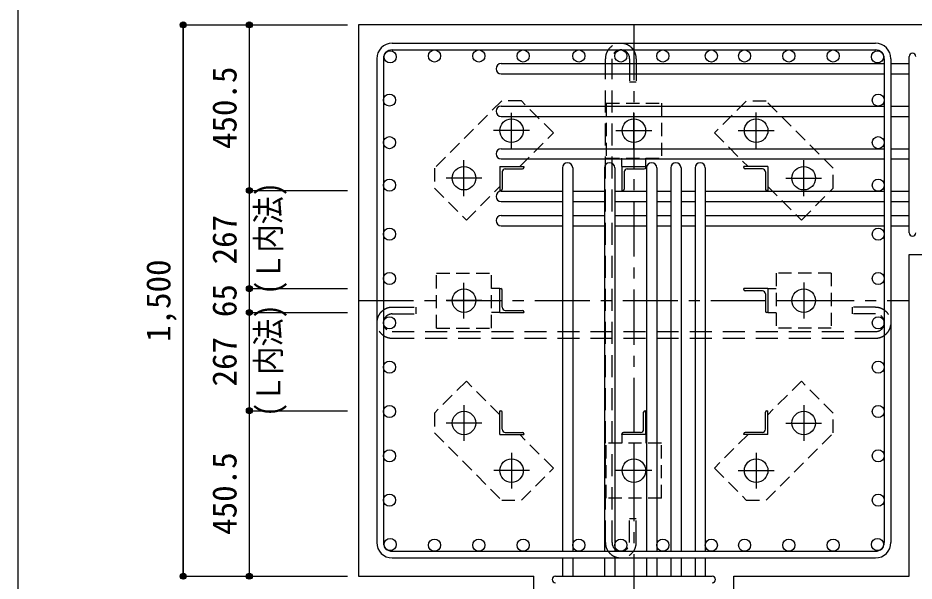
# Model space of a CAD drawing. Units: millimetres at full size, sheet at 1:30. Extents: x -5973 to 5954, y -4195 to 4201.
# Drawn here: x -5973 to -3533, y 1693 to 3225 of the extents above; entities that cross this region are included whole.
import ezdxf
from ezdxf.enums import TextEntityAlignment as Align

# ---------------------------------------------------------------- set-up
doc = ezdxf.new("R2010")
doc.units = ezdxf.units.MM
doc.header["$LTSCALE"] = 30
doc.header["$PDMODE"] = 32
doc.header["$PDSIZE"] = 15
for name, pattern in [('CHAIN1', [8, 5, -1, 1, -1]), ('DASHED1', [1.8, 1.2, -0.6]), ('DASHED2', [3, 2, -1])]:
    doc.linetypes.add(name, pattern=pattern)
for name, color, linetype in [('0-1_躯体線', 2, 'Continuous'), ('0-2_アンカーボルト', 4, 'CHAIN1'), ('0-3_立上り筋', 3, 'Continuous'), ('0-4_フープ筋', 7, 'Continuous'), ('0-5_基礎梁筋', 7, 'Continuous'), ('0-6_スタラップ筋', 7, 'Continuous'), ('0-7_文字', 4, 'Continuous'), ('0-9_プレート', 4, 'DASHED1'), ('0-A_アングル', 4, 'Continuous'), ('0-C', 7, 'DASHED2'), ('0-D_寸法', 4, 'Continuous'), ('F-0_枠', 6, 'Continuous')]:
    doc.layers.add(name, color=color, linetype=linetype)
doc.styles.add('ＭＳ ゴシック', font='')
doc.styles.get('ＭＳ ゴシック').set_extended_font_data('MS Gothic')

msp = doc.modelspace()

# ---------------------------------------------------------------- linework, layer by layer
at = {"layer": '0-1_躯体線'}
for p, q in [((-3145.8, 3206.03), (-5045.8, 3206.03)), ((-5045.8, 3206.03), (-5045.8, 1706.03)), ((-3545.8, 2581.53), (-3145.8, 2581.53)), ((-3545.8, 1706.03), (-3545.8, 2581.53)), ((-5045.8, 1706.03), (-4568.3, 1706.03)), ((-4568.3, 1306.03), (-4568.3, 1706.03)), ((-4023.3, 1306.03), (-4023.3, 1706.03)), ((-4023.3, 1706.03), (-3545.8, 1706.03))]:
    msp.add_line(p, q, dxfattribs=at)
at = {"layer": '0-2_アンカーボルト'}
for p, q in [((-4628.8, 2869.73), (-4628.8, 2967.23)), ((-4295.8, 2869.83), (-4295.8, 2967.33)), ((-3962.8, 2869.83), (-3962.8, 2967.33)), ((-4580.1, 2918.53), (-4677.6, 2918.53)), ((-4344.6, 2918.53), (-4247.1, 2918.53)), ((-4011.6, 2918.53), (-3914.1, 2918.53)), ((-4758.3, 2740.23), (-4758.3, 2837.73)), ((-3833.3, 2740.33), (-3833.3, 2837.83)), ((-4709.6, 2789.03), (-4807.1, 2789.03)), ((-3882.1, 2789.03), (-3784.6, 2789.03)), ((-4758.3, 2407.23), (-4758.3, 2504.73)), ((-3833.3, 2504.83), (-3833.3, 2407.33)), ((-4709.6, 2456.03), (-4807.1, 2456.03)), ((-3882, 2456.03), (-3784.5, 2456.03)), ((-4758.3, 2171.73), (-4758.3, 2074.23)), ((-3833.3, 2171.83), (-3833.3, 2074.33)), ((-4709.5, 2123.03), (-4807, 2123.03)), ((-3882, 2123.03), (-3784.5, 2123.03)), ((-4628.8, 2042.23), (-4628.8, 1944.73)), ((-4295.8, 2042.23), (-4295.8, 1944.73)), ((-3962.8, 2042.33), (-3962.8, 1944.83)), ((-4580, 1993.53), (-4677.5, 1993.53)), ((-4247, 1993.53), (-4344.5, 1993.53)), ((-4011.5, 1993.53), (-3914, 1993.53))]:
    msp.add_line(p, q, dxfattribs=at)
at = {"layer": '0-2_アンカーボルト', "color": 3, "linetype": 'Continuous'}
for centre in [(-4628.8, 2918.53), (-4295.8, 2918.53), (-3962.8, 2918.53), (-4758.3, 2789.03), (-3833.3, 2789.03), (-4758.3, 2456.03), (-3833.3, 2456.03), (-4758.3, 2123.03), (-3833.3, 2123.03), (-4628.8, 1993.53), (-4295.8, 1993.53), (-3962.8, 1993.53)]:
    msp.add_circle(centre, 32, dxfattribs=at)
at = {"layer": '0-3_立上り筋'}
for centre in [(-4959.1, 3119.33), (-4838.5, 3121.53), (-4717.9, 3121.53), (-4597.3, 3121.53), (-4445.8, 3121.53), (-4331.3, 3121.53), (-4216.8, 3121.53), (-4084.8, 3121.53), (-3994.3, 3121.53), (-3873.7, 3121.53), (-3753.1, 3121.53), (-3632.5, 3119.33), (-4961.3, 3001.57), (-3630.3, 3001.57), (-4961.3, 2885.8), (-3630.3, 2885.8), (-4961.3, 2770.03), (-3630.3, 2770.03), (-4961.3, 2636.93), (-3630.3, 2636.93), (-4961.3, 2516.33), (-3630.3, 2516.33), (-4961.3, 2395.73), (-3630.3, 2395.73), (-4961.3, 2275.13), (-3630.3, 2275.13), (-4961.3, 2154.53), (-3630.3, 2154.53), (-4961.3, 2033.93), (-3630.3, 2033.93), (-4961.3, 1913.33), (-3630.3, 1913.33), (-4959.1, 1792.73), (-4838.5, 1790.53), (-4717.9, 1790.53), (-4597.3, 1790.53), (-4445.8, 1790.53), (-4331.3, 1790.53), (-4216.8, 1790.53), (-4084.8, 1790.53), (-3994.3, 1790.53), (-3873.7, 1790.53), (-3753.1, 1790.53), (-3632.5, 1792.73)]:
    msp.add_circle(centre, 16.5, dxfattribs=at)
at = {"layer": '0-4_フープ筋'}
for p, q in [((-4953.8, 3156.03), (-3637.8, 3156.03)), ((-4953.8, 3138.03), (-3637.8, 3138.03)), ((-4995.8, 3114.03), (-4995.8, 1798.03)), ((-4977.8, 3114.03), (-4977.8, 1798.03)), ((-3613.8, 3114.03), (-3613.8, 1798.03)), ((-3595.8, 3114.03), (-3595.8, 1798.03)), ((-4953.8, 1774.03), (-3637.8, 1774.03)), ((-4953.8, 1756.03), (-3637.8, 1756.03))]:
    msp.add_line(p, q, dxfattribs=at)
for centre, radius, start, end in [((-4953.8, 3114.03), 42, 90, 180), ((-3637.8, 3114.03), 42, 0, 90), ((-4953.8, 3114.03), 24, 90, 180), ((-3637.8, 3114.03), 24, 0, 90), ((-4953.8, 1798.03), 42, 180, 270), ((-4953.8, 1798.03), 24, 180, 270), ((-3637.8, 1798.03), 42, 270, 0), ((-3637.8, 1798.03), 24, 270, 0)]:
    msp.add_arc(centre, radius, start, end, dxfattribs=at)
at = {"layer": '0-5_基礎梁筋'}
for p, q in [((-4656.8, 3100.83), (-3613.8, 3100.83)), ((-3595.8, 3100.83), (-3545.8, 3100.83)), ((-4656.8, 3072.83), (-3613.8, 3072.83)), ((-3595.8, 3072.83), (-3545.8, 3072.83)), ((-4656.8, 2985.07), (-3613.8, 2985.07)), ((-3595.8, 2985.07), (-3545.8, 2985.07)), ((-4656.8, 2957.07), (-3613.8, 2957.07)), ((-3595.8, 2957.07), (-3545.8, 2957.07)), ((-4656.8, 2869.3), (-3613.8, 2869.3)), ((-3595.8, 2869.3), (-3545.8, 2869.3)), ((-4656.8, 2841.3), (-3613.8, 2841.3)), ((-3595.8, 2841.3), (-3545.8, 2841.3)), ((-4490.3, 2817.03), (-4490.3, 1774.03)), ((-4462.3, 2817.03), (-4462.3, 1774.03)), ((-4375.8, 2817.03), (-4375.8, 1774.03)), ((-4347.8, 2817.03), (-4347.8, 1774.03)), ((-4261.3, 2817.03), (-4261.3, 1774.03)), ((-4233.3, 2817.03), (-4233.3, 1774.03)), ((-4195.3, 2817.03), (-4195.3, 1774.03)), ((-4167.3, 2817.03), (-4167.3, 1774.03)), ((-4129.3, 2817.03), (-4129.3, 1774.03)), ((-4101.3, 2817.03), (-4101.3, 1774.03)), ((-4656.8, 2753.53), (-4490.3, 2753.53)), ((-4462.3, 2753.53), (-4375.8, 2753.53)), ((-4347.8, 2753.53), (-4261.3, 2753.53)), ((-4233.3, 2753.53), (-4195.3, 2753.53)), ((-4167.3, 2753.53), (-4129.3, 2753.53)), ((-4101.3, 2753.53), (-3613.8, 2753.53)), ((-3595.8, 2753.53), (-3545.8, 2753.53)), ((-4656.8, 2725.53), (-4490.3, 2725.53)), ((-4462.3, 2725.53), (-4375.8, 2725.53)), ((-4347.8, 2725.53), (-4261.3, 2725.53)), ((-4233.3, 2725.53), (-4195.3, 2725.53)), ((-4167.3, 2725.53), (-4129.3, 2725.53)), ((-4101.3, 2725.53), (-3613.8, 2725.53)), ((-3595.8, 2725.53), (-3545.8, 2725.53)), ((-4656.8, 2687.53), (-4490.3, 2687.53)), ((-4462.3, 2687.53), (-4375.8, 2687.53)), ((-4347.8, 2687.53), (-4261.3, 2687.53)), ((-4233.3, 2687.53), (-4195.3, 2687.53)), ((-4167.3, 2687.53), (-4129.3, 2687.53)), ((-4101.3, 2687.53), (-3613.8, 2687.53)), ((-3595.8, 2687.53), (-3545.8, 2687.53)), ((-4656.8, 2659.53), (-4490.3, 2659.53)), ((-4462.3, 2659.53), (-4375.8, 2659.53)), ((-4347.8, 2659.53), (-4261.3, 2659.53)), ((-4233.3, 2659.53), (-4195.3, 2659.53)), ((-4167.3, 2659.53), (-4129.3, 2659.53)), ((-4101.3, 2659.53), (-3613.8, 2659.53)), ((-3595.8, 2659.53), (-3545.8, 2659.53)), ((-4490.3, 1756.03), (-4490.3, 1706.03)), ((-4462.3, 1756.03), (-4462.3, 1706.03)), ((-4375.8, 1756.03), (-4375.8, 1706.03)), ((-4347.8, 1756.03), (-4347.8, 1706.03)), ((-4261.3, 1756.03), (-4261.3, 1706.03)), ((-4233.3, 1756.03), (-4233.3, 1706.03)), ((-4195.3, 1756.03), (-4195.3, 1706.03)), ((-4167.3, 1756.03), (-4167.3, 1706.03)), ((-4129.3, 1756.03), (-4129.3, 1706.03)), ((-4101.3, 1756.03), (-4101.3, 1706.03))]:
    msp.add_line(p, q, dxfattribs=at)
for centre, start, end in [((-4656.8, 3086.83), 90, 270), ((-4656.8, 2971.07), 90, 270), ((-4656.8, 2855.3), 90, 270), ((-4476.3, 2817.03), 0, 180), ((-4361.8, 2817.03), 0, 180), ((-4247.3, 2817.03), 0, 180), ((-4181.3, 2817.03), 0, 180), ((-4115.3, 2817.03), 0, 180), ((-4656.8, 2739.53), 90, 270), ((-4656.8, 2673.53), 90, 270)]:
    msp.add_arc(centre, 14, start, end, dxfattribs=at)
at = {"layer": '0-6_スタラップ筋'}
for p, q in [((-3545.8, 2640.53), (-3545.8, 3119.83)), ((-4509.3, 1706.03), (-4082.3, 1706.03))]:
    msp.add_line(p, q, dxfattribs=at)
for centre, start, end in [((-3536.8, 3119.83), 0, 180), ((-3536.8, 2640.53), 180, 0), ((-4509.3, 1697.03), 90, 270), ((-4082.3, 1697.03), 270, 90)]:
    msp.add_arc(centre, 9, start, end, dxfattribs=at)
at = {"layer": '0-9_プレート'}
for p, q in [((-4370.8, 2993.53), (-4220.8, 2993.53)), ((-4370.8, 2993.53), (-4370.8, 2843.53)), ((-4220.8, 2993.53), (-4220.8, 2843.53)), ((-4606.6, 2820.53), (-4515, 2912.13)), ((-4370.8, 2843.53), (-4220.8, 2843.53)), ((-4328.3, 2820.53), (-4328.3, 2843.53)), ((-4263.3, 2820.53), (-4263.3, 2843.53)), ((-3931.3, 2766.83), (-3839.7, 2675.23)), ((-4833.3, 2381.03), (-4833.3, 2531.03)), ((-4833.3, 2531.03), (-4683.3, 2531.03)), ((-4683.3, 2381.03), (-4683.3, 2531.03)), ((-3908.3, 2531.03), (-3908.3, 2381.03)), ((-3758.3, 2531.03), (-3908.3, 2531.03)), ((-3758.3, 2531.03), (-3758.3, 2381.03)), ((-4660.3, 2488.53), (-4683.3, 2488.53)), ((-3931.3, 2488.53), (-3908.3, 2488.53)), ((-4660.3, 2423.53), (-4683.3, 2423.53)), ((-3931.3, 2423.53), (-3908.3, 2423.53)), ((-4833.3, 2381.03), (-4683.3, 2381.03)), ((-3758.3, 2381.03), (-3908.3, 2381.03)), ((-4660.3, 2145.23), (-4751.9, 2236.83)), ((-4328.3, 2091.53), (-4328.3, 2068.53)), ((-4263.3, 2091.53), (-4263.3, 2068.53)), ((-3985, 2091.53), (-4076.6, 1999.93)), ((-4220.8, 2068.53), (-4370.8, 2068.53)), ((-4370.8, 1918.53), (-4370.8, 2068.53)), ((-4220.8, 1918.53), (-4220.8, 2068.53)), ((-4220.8, 1918.53), (-4370.8, 1918.53))]:
    msp.add_line(p, q, dxfattribs=at)
for points in [[(-4515, 2912.13), (-4602, 2999.13), (-4655.7, 2999.13), (-4838.8, 2815.93), (-4838.8, 2762.23), (-4751.9, 2675.23), (-4660.3, 2766.83)], [(-3839.7, 2675.23), (-3752.7, 2762.23), (-3752.7, 2815.93), (-3935.9, 2999.03), (-3989.6, 2999.03), (-4076.6, 2912.13), (-3985, 2820.53)], [(-4751.9, 2236.83), (-4838.9, 2149.83), (-4838.9, 2096.13), (-4655.7, 1913.03), (-4602, 1913.03), (-4515, 1999.93), (-4606.6, 2091.53)], [(-4076.6, 1999.93), (-3989.6, 1912.93), (-3935.9, 1912.93), (-3752.8, 2096.13), (-3752.8, 2149.83), (-3839.7, 2236.83), (-3931.3, 2145.23)]]:
    msp.add_lwpolyline(points, dxfattribs=at)
at = {"layer": '0-A_アングル'}
for p, q in [((-4660.3, 2820.53), (-4595.3, 2820.53)), ((-4660.3, 2820.53), (-4660.3, 2755.53)), ((-4645.8, 2814.53), (-4599.3, 2814.53)), ((-4595.3, 2820.53), (-4595.3, 2818.53)), ((-4328.3, 2820.53), (-4263.3, 2820.53)), ((-4328.3, 2820.53), (-4328.3, 2755.53)), ((-4313.8, 2814.53), (-4267.3, 2814.53)), ((-4263.3, 2820.53), (-4263.3, 2818.53)), ((-3931.3, 2820.53), (-3996.3, 2820.53)), ((-3996.3, 2818.53), (-3996.3, 2820.53)), ((-3945.8, 2814.53), (-3992.3, 2814.53)), ((-3931.3, 2820.53), (-3931.3, 2755.53)), ((-4654.3, 2806.03), (-4654.3, 2759.53)), ((-4322.3, 2806.03), (-4322.3, 2759.53)), ((-3937.3, 2806.03), (-3937.3, 2759.53)), ((-4658.3, 2755.53), (-4660.3, 2755.53)), ((-4326.3, 2755.53), (-4328.3, 2755.53)), ((-3931.3, 2755.53), (-3933.3, 2755.53)), ((-4660.3, 2488.53), (-4658.3, 2488.53)), ((-4660.3, 2423.53), (-4660.3, 2488.53)), ((-4654.3, 2438.03), (-4654.3, 2484.53)), ((-3931.3, 2488.53), (-3996.3, 2488.53)), ((-3996.3, 2486.53), (-3996.3, 2488.53)), ((-3945.8, 2482.53), (-3992.3, 2482.53)), ((-3937.3, 2474.03), (-3937.3, 2427.53)), ((-3931.3, 2488.53), (-3931.3, 2423.53)), ((-4660.3, 2423.53), (-4595.3, 2423.53)), ((-4645.8, 2429.53), (-4599.3, 2429.53)), ((-4595.3, 2425.53), (-4595.3, 2423.53)), ((-3931.3, 2423.53), (-3933.3, 2423.53)), ((-4660.3, 2156.53), (-4658.3, 2156.53)), ((-4660.3, 2091.53), (-4660.3, 2156.53)), ((-4654.3, 2106.03), (-4654.3, 2152.53)), ((-4269.3, 2106.03), (-4269.3, 2152.53)), ((-4265.3, 2156.53), (-4263.3, 2156.53)), ((-4263.3, 2091.53), (-4263.3, 2156.53)), ((-3937.3, 2106.03), (-3937.3, 2152.53)), ((-3933.3, 2156.53), (-3931.3, 2156.53)), ((-3931.3, 2091.53), (-3931.3, 2156.53)), ((-4660.3, 2091.53), (-4595.3, 2091.53)), ((-4645.8, 2097.53), (-4599.3, 2097.53)), ((-4595.3, 2093.53), (-4595.3, 2091.53)), ((-4328.3, 2091.53), (-4328.3, 2093.53)), ((-4263.3, 2091.53), (-4328.3, 2091.53)), ((-4277.8, 2097.53), (-4324.3, 2097.53)), ((-3996.3, 2091.53), (-3996.3, 2093.53)), ((-3931.3, 2091.53), (-3996.3, 2091.53)), ((-3945.8, 2097.53), (-3992.3, 2097.53))]:
    msp.add_line(p, q, dxfattribs=at)
for centre, radius, start, end in [((-4645.8, 2806.03), 8.5, 90, 180), ((-4599.3, 2818.53), 4, 270, 0), ((-4313.8, 2806.03), 8.5, 90, 180), ((-4267.3, 2818.53), 4, 270, 0), ((-3992.3, 2818.53), 4, 180, 270), ((-3945.8, 2806.03), 8.5, 0, 90), ((-4658.3, 2759.53), 4, 270, 0), ((-4326.3, 2759.53), 4, 270, 0), ((-3933.3, 2759.53), 4, 180, 270), ((-4658.3, 2484.53), 4, 0, 90), ((-3992.3, 2486.53), 4, 180, 270), ((-3945.8, 2474.03), 8.5, 0, 90), ((-4645.8, 2438.03), 8.5, 180, 270), ((-4599.3, 2425.53), 4, 0, 90), ((-3933.3, 2427.53), 4, 180, 270), ((-4658.3, 2152.53), 4, 0, 90), ((-4265.3, 2152.53), 4, 90, 180), ((-3933.3, 2152.53), 4, 90, 180), ((-4645.8, 2106.03), 8.5, 180, 270), ((-4277.8, 2106.03), 8.5, 270, 0), ((-3945.8, 2106.03), 8.5, 270, 0), ((-4599.3, 2093.53), 4, 0, 90), ((-4324.3, 2093.53), 4, 90, 180), ((-3992.3, 2093.53), 4, 90, 180)]:
    msp.add_arc(centre, radius, start, end, dxfattribs=at)
at = {"layer": '0-C'}
for p, q in [((-4373.3, 1798.03), (-4373.3, 3114.03)), ((-4355.3, 1798.03), (-4355.3, 3114.03)), ((-4307.3, 3114.03), (-4307.3, 3050.03)), ((-4953.8, 2419.73), (-4889.8, 2419.73)), ((-3701.8, 2437.73), (-3701.8, 2419.73)), ((-3637.8, 2437.73), (-3701.8, 2437.73)), ((-3637.8, 2419.73), (-3701.8, 2419.73)), ((-4953.8, 2371.73), (-3637.8, 2371.73)), ((-4953.8, 2353.73), (-3637.8, 2353.73)), ((-4307.3, 1798.03), (-4307.3, 1862.03))]:
    msp.add_line(p, q, dxfattribs=at)
for points in [[(-4289.3, 3114.03), (-4289.3, 3050.03), (-4307.3, 3050.03)], [(-4953.8, 2437.73), (-4889.8, 2437.73), (-4889.8, 2419.73)], [(-4289.3, 1798.03), (-4289.3, 1862.03), (-4307.3, 1862.03)]]:
    msp.add_lwpolyline(points, dxfattribs=at)
for centre, radius, start, end in [((-4331.3, 3114.03), 42, 0, 180), ((-4331.3, 3114.03), 24, 0, 180), ((-4953.8, 2395.73), 42, 90, 270), ((-4953.8, 2395.73), 24, 90, 270), ((-3637.8, 2395.73), 42, 270, 90), ((-3637.8, 2395.73), 24, 270, 90), ((-4331.3, 1798.03), 42, 180, 0), ((-4331.3, 1798.03), 24, 180, 0)]:
    msp.add_arc(centre, radius, start, end, dxfattribs=at)
at = {"layer": '0-D_寸法'}
for p, q in [((-5522.84, 3206.03), (-5342.84, 3206.03)), ((-5522.84, 3206.03), (-5342.84, 3206.03)), ((-5522.84, 1706.03), (-5522.84, 3206.03)), ((-5522.84, 3206.03), (-5522.84, 1706.03)), ((-5342.84, 3206.03), (-5342.84, 2755.53)), ((-5342.84, 3206.03), (-5075.8, 3206.03)), ((-5342.84, 2755.53), (-5075.8, 2755.53)), ((-5342.84, 2755.53), (-5342.84, 2488.53)), ((-5342.84, 2488.53), (-5075.8, 2488.53)), ((-5342.84, 2488.53), (-5342.84, 2423.53)), ((-5342.84, 2423.53), (-5075.8, 2423.53)), ((-5342.84, 2423.53), (-5342.84, 2156.53)), ((-5342.84, 2156.53), (-5075.8, 2156.53)), ((-5342.84, 2156.53), (-5342.84, 1706.03)), ((-5522.84, 1706.03), (-5342.84, 1706.03)), ((-5342.84, 1706.03), (-5075.8, 1706.03)), ((-5342.84, 1706.03), (-5075.8, 1706.03))]:
    msp.add_line(p, q, dxfattribs=at)
at = {"layer": '0-D_寸法', "linetype": 'CHAIN1'}
for p, q in [((-4295.8, 3206.03), (-4295.8, 1306.03)), ((-5045.8, 2456.03), (-3545.8, 2456.03))]:
    msp.add_line(p, q, dxfattribs=at)
at = {"layer": '0-D_寸法'}
for centre, radius in [((-5522.84, 3206.03), 8), ((-5522.84, 3206.03), 7.2), ((-5522.84, 3206.03), 6.4), ((-5522.84, 3206.03), 5.6), ((-5522.84, 3206.03), 4.8), ((-5522.84, 3206.03), 4), ((-5522.84, 3206.03), 3.2), ((-5522.84, 3206.03), 2.4), ((-5522.84, 3206.03), 1.6), ((-5522.84, 3206.03), 0.8), ((-5342.84, 3206.03), 8), ((-5342.84, 3206.03), 7.2), ((-5342.84, 3206.03), 6.4), ((-5342.84, 3206.03), 5.6), ((-5342.84, 3206.03), 4.8), ((-5342.84, 3206.03), 4), ((-5342.84, 3206.03), 3.2), ((-5342.84, 3206.03), 2.4), ((-5342.84, 3206.03), 1.6), ((-5342.84, 3206.03), 0.8), ((-5342.84, 2755.53), 8), ((-5342.84, 2755.53), 7.2), ((-5342.84, 2755.53), 6.4), ((-5342.84, 2755.53), 5.6), ((-5342.84, 2755.53), 4.8), ((-5342.84, 2755.53), 4), ((-5342.84, 2755.53), 3.2), ((-5342.84, 2755.53), 2.4), ((-5342.84, 2755.53), 1.6), ((-5342.84, 2755.53), 0.8), ((-5342.84, 2488.53), 8), ((-5342.84, 2488.53), 7.2), ((-5342.84, 2488.53), 6.4), ((-5342.84, 2488.53), 5.6), ((-5342.84, 2488.53), 4.8), ((-5342.84, 2488.53), 4), ((-5342.84, 2488.53), 3.2), ((-5342.84, 2488.53), 2.4), ((-5342.84, 2488.53), 1.6), ((-5342.84, 2488.53), 0.8), ((-5342.84, 2423.53), 8), ((-5342.84, 2423.53), 7.2), ((-5342.84, 2423.53), 6.4), ((-5342.84, 2423.53), 5.6), ((-5342.84, 2423.53), 4.8), ((-5342.84, 2423.53), 4), ((-5342.84, 2423.53), 3.2), ((-5342.84, 2423.53), 2.4), ((-5342.84, 2423.53), 1.6), ((-5342.84, 2423.53), 0.8), ((-5342.84, 2156.53), 8), ((-5342.84, 2156.53), 7.2), ((-5342.84, 2156.53), 6.4), ((-5342.84, 2156.53), 5.6), ((-5342.84, 2156.53), 4.8), ((-5342.84, 2156.53), 4), ((-5342.84, 2156.53), 3.2), ((-5342.84, 2156.53), 2.4), ((-5342.84, 2156.53), 1.6), ((-5342.84, 2156.53), 0.8), ((-5522.84, 1706.03), 8), ((-5522.84, 1706.03), 7.2), ((-5522.84, 1706.03), 6.4), ((-5522.84, 1706.03), 5.6), ((-5522.84, 1706.03), 4.8), ((-5522.84, 1706.03), 4), ((-5522.84, 1706.03), 3.2), ((-5522.84, 1706.03), 2.4), ((-5342.84, 1706.03), 8), ((-5342.84, 1706.03), 7.2), ((-5342.84, 1706.03), 6.4), ((-5342.84, 1706.03), 5.6), ((-5342.84, 1706.03), 4.8), ((-5342.84, 1706.03), 4), ((-5342.84, 1706.03), 3.2), ((-5342.84, 1706.03), 2.4), ((-5522.84, 1706.03), 1.6), ((-5522.84, 1706.03), 0.8), ((-5342.84, 1706.03), 1.6), ((-5342.84, 1706.03), 0.8)]:
    msp.add_circle(centre, radius, dxfattribs=at)
at = {"layer": '0-D_寸法', "color": 7}
for p in [(-5522.84, 3206.03), (-5342.84, 3206.03), (-5342.84, 2755.53), (-5342.84, 2488.53), (-5342.84, 2423.53), (-5342.84, 2156.53), (-5522.84, 1706.03), (-5342.84, 1706.03)]:
    msp.add_point(p, dxfattribs=at)
at = {"layer": 'F-0_枠'}
msp.add_line((-5972.88, 4201.15), (-5972.88, -4195.24), dxfattribs=at)

# ---------------------------------------------------------------- texts
at = {"layer": '0-7_文字', "style": 'ＭＳ ゴシック', "width": 0.85}
for p in [(-5238.18, 2472.21), (-5238.18, 2139.85)]:
    msp.add_text('(Ｌ内法)', height=65.98, rotation=90, dxfattribs=at).set_placement(p, align=Align.BOTTOM_LEFT)
at = {"layer": '0-D_寸法', "style": 'ＭＳ ゴシック'}
for s, p in [('450.5', (-5357.84, 2868.28)), ('267', (-5357.84, 2554.53)), ('1,500', (-5537.84, 2343.53)), ('65', (-5357.84, 2411.03)), ('267', (-5357.84, 2222.53)), ('450.5', (-5357.84, 1818.78))]:
    msp.add_text(s, height=65.98, rotation=90, dxfattribs=at).set_placement(p, align=Align.BOTTOM_LEFT)

doc.saveas('drawing.dxf')
